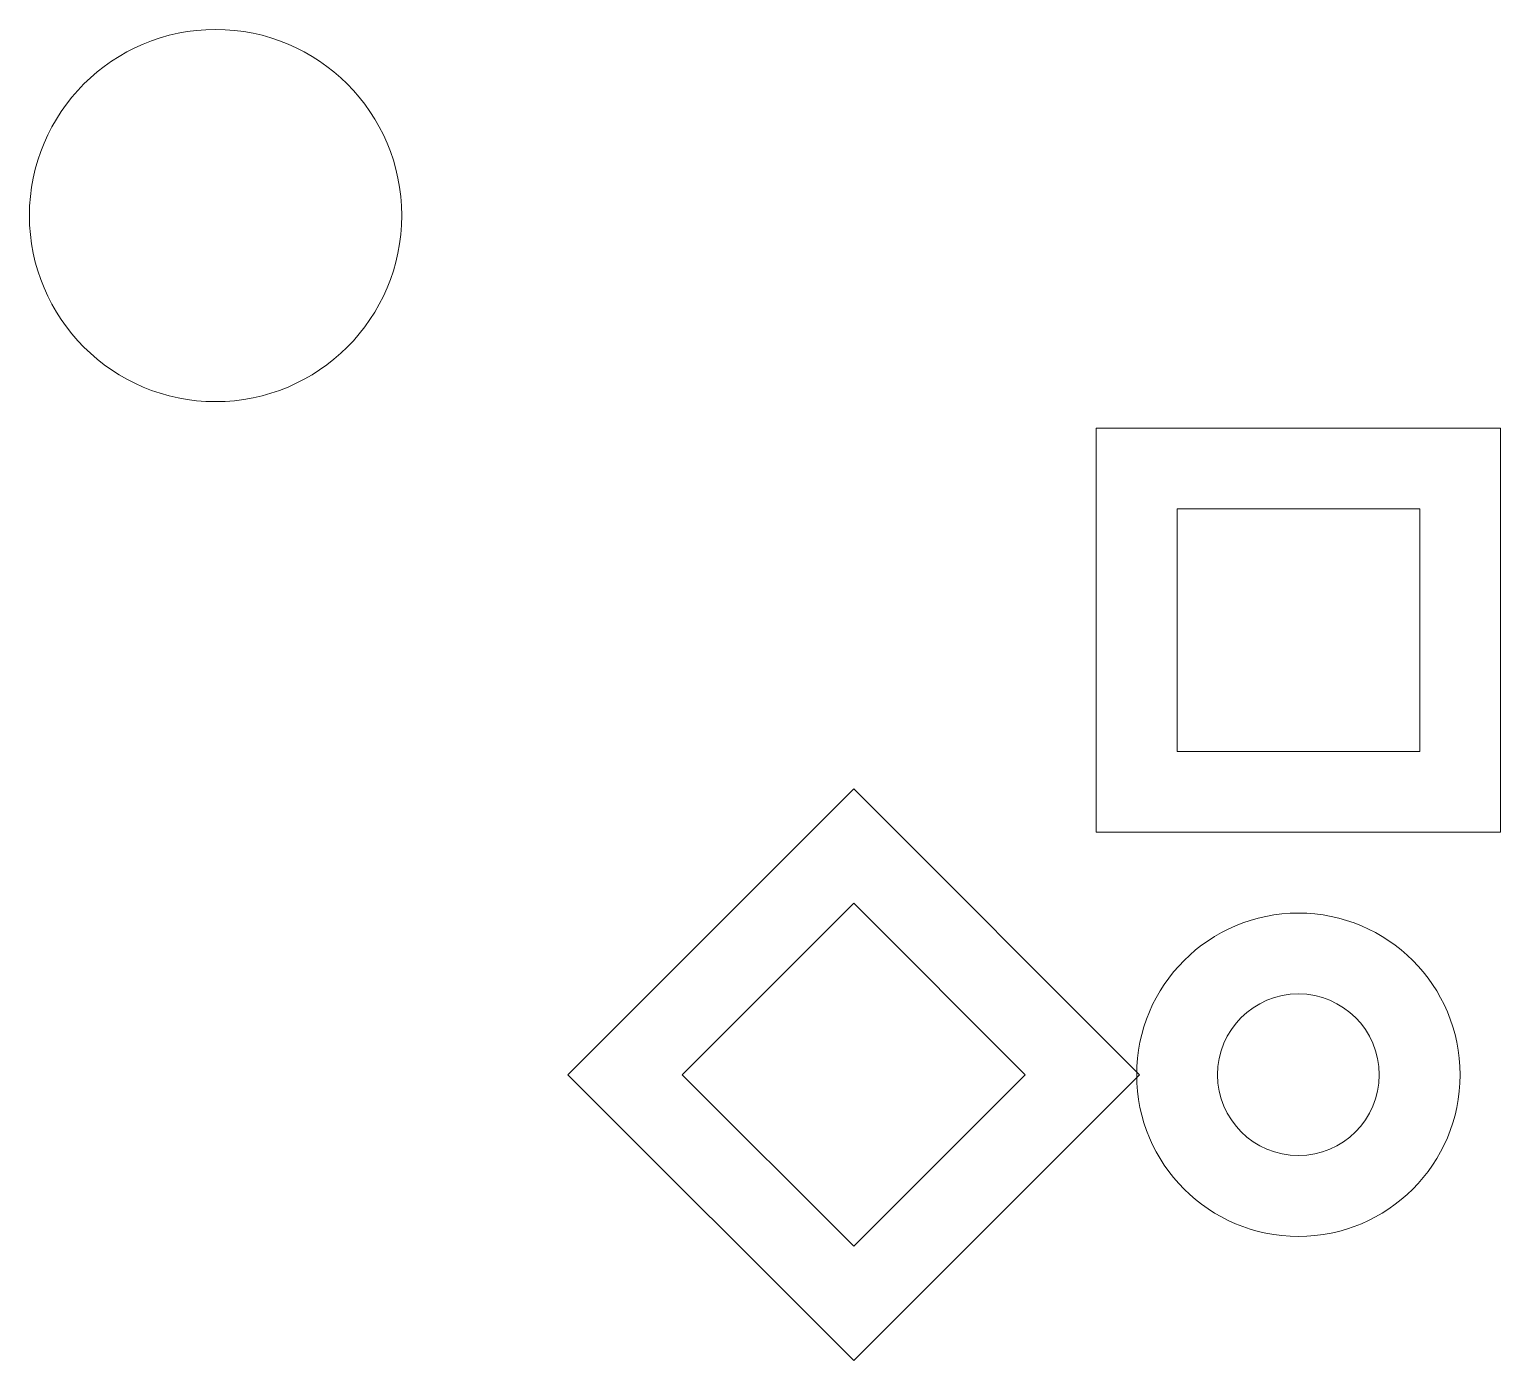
# Model space of a CAD drawing. Header units: inches. Extents: x -154 to 210, y -21 to 309.
import ezdxf

# ---------------------------------------------------------------- set-up
doc = ezdxf.new("R2010")
doc.units = ezdxf.units.IN
doc.layers.get('0').update_dxf_attribs({"lineweight": 0})

# ---------------------------------------------------------------- blocks, each defined once
blk = doc.blocks.new('Albert', base_point=(50, 50))
at = {"color": 7, "linetype": 'Continuous', "lineweight": 0, "flags": 128}
for points in [[(0, 0), (100, 0), (100, 100), (0, 100)], [(20, 20), (80, 20), (80, 80), (20, 80)]]:
    blk.add_lwpolyline(points, close=True, dxfattribs=at)
blk = doc.blocks.new('Jim', base_point=(160, 50))
at = {"color": 7, "linetype": 'Continuous', "lineweight": 0}
for radius in [40, 20]:
    blk.add_circle((160, 50), radius, dxfattribs=at)

msp = doc.modelspace()

# ---------------------------------------------------------------- linework, layer by layer
at = {"color": 7, "linetype": 'Continuous', "lineweight": 0}
msp.add_circle((-107.83, 262.56), 46.04, dxfattribs=at)

# ---------------------------------------------------------------- block references
for name, p in [('Albert', (160, 160)), ('Jim', (160, 50))]:
    msp.add_blockref(name, p)
at = {"rotation": 45.00000000000029}
msp.add_blockref('Albert', (50, 50), dxfattribs=at)

doc.saveas('drawing.dxf')
